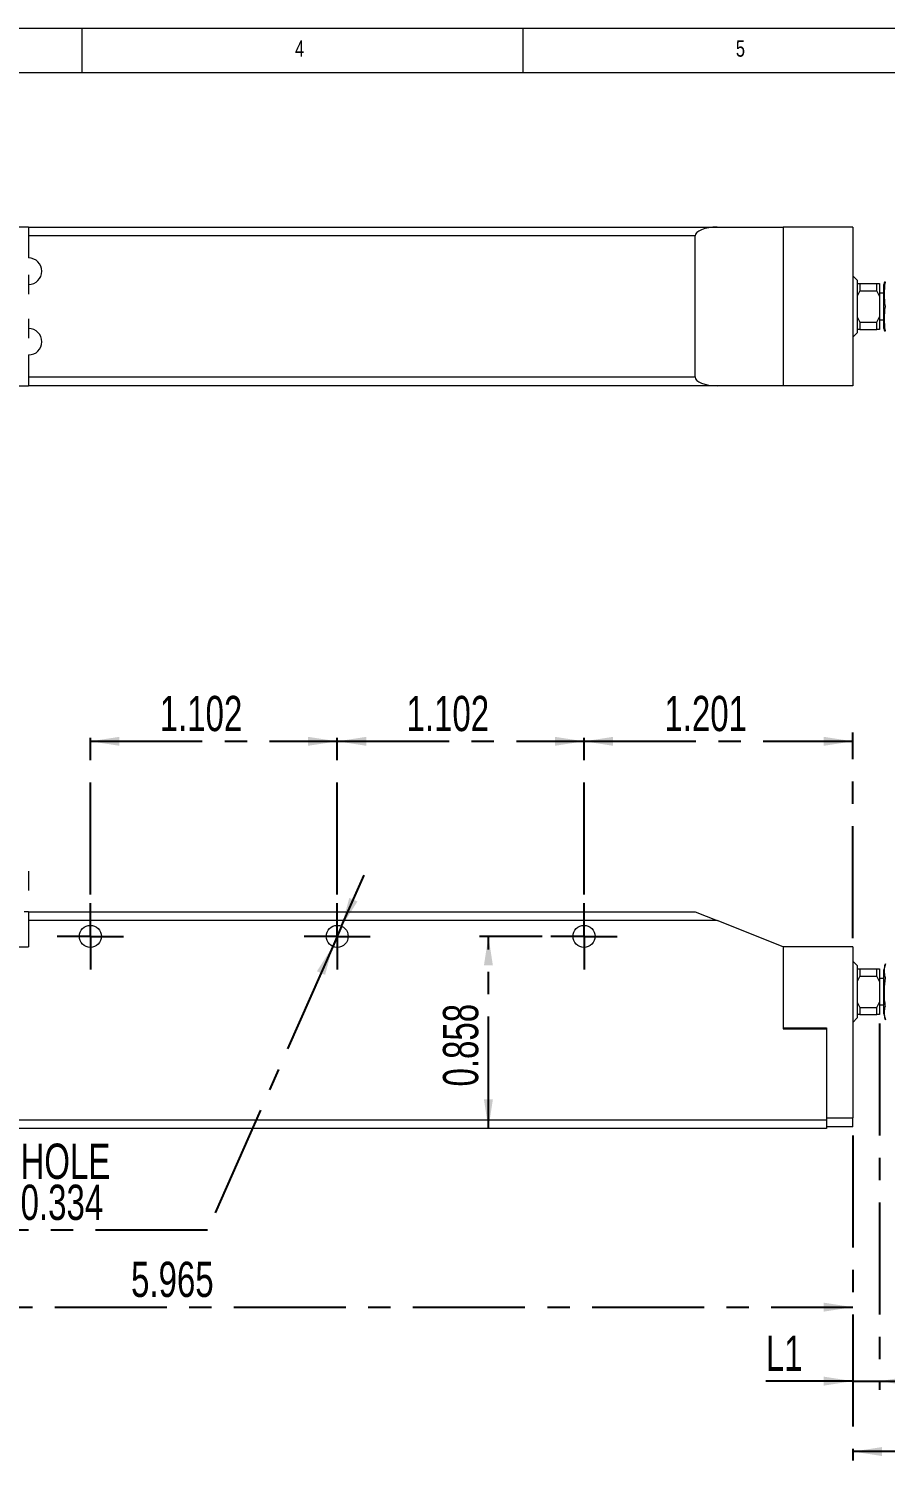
# Model space of a CAD drawing. Header units: inches. Extents: x 0.2 to 16.3, y 0.2 to 11.5.
# Drawn here: x 6.06 to 9.89, y 5.1 to 11.5 of the extents above; entities that cross this region are included whole.
import ezdxf

# ---------------------------------------------------------------- set-up
doc = ezdxf.new("R2010")
doc.units = ezdxf.units.IN
doc.header["$MEASUREMENT"] = 0
doc.linetypes.add('CENTERX2', pattern=[0.8, 0.5, -0.1, 0.1, -0.1])
doc.layers.add('CENTER_LINE', color=7, linetype='CENTERX2')
doc.styles.add('SLDTEXTSTYLE0', font='TXT', dxfattribs={"width": 0.7})
doc.styles.add('SLDTEXTSTYLE2', font='TXT', dxfattribs={"width": 0.75})
doc.dimstyles.new('SLDDIMSTYLE0', dxfattribs={"dimtxt": 0.15748, "dimasz": 0.13, "dimexe": 0, "dimexo": 0.0625, "dimgap": 0.03937, "dimtad": 1, "dimdec": 3, "dimrnd": 1e-09, "dimzin": 12, "dimdsep": 46, "dimtxsty": 'SLDTEXTSTYLE0', "dimsah": 1, "dimcen": 0.09, "dimadec": 0, "dimazin": 3, "dimtfac": 1, "dimtdec": 3, "dimtofl": 0, "dimtmove": 0, "dimatfit": 3, "dimfxl": 1, "dimfrac": 2, "dimtolj": 1, "dimtzin": 12, "dimarcsym": 0})
doc.dimstyles.new('SLDDIMSTYLE2', dxfattribs={"dimtxt": 0.15748, "dimasz": 0.13, "dimexe": 0, "dimexo": 0.0625, "dimgap": 0.03937, "dimtad": 1, "dimdec": 3, "dimrnd": 1e-09, "dimdsep": 46, "dimtxsty": 'SLDTEXTSTYLE0', "dimsah": 1, "dimcen": 0.09, "dimadec": 0, "dimazin": 2, "dimtfac": 1, "dimtdec": 3, "dimtofl": 0, "dimtmove": 0, "dimatfit": 3, "dimfxl": 1, "dimfrac": 2, "dimtolj": 1, "dimtzin": 12, "dimarcsym": 0})
doc.dimstyles.new('SLDDIMSTYLE4', dxfattribs={"dimtxt": 0.15748, "dimasz": 0.13, "dimexe": 0, "dimexo": 0.0625, "dimgap": 0.03937, "dimtad": 1, "dimdec": 3, "dimrnd": 1e-09, "dimzin": 12, "dimdsep": 46, "dimtxsty": 'SLDTEXTSTYLE0', "dimsah": 1, "dimcen": 0.09, "dimadec": 0, "dimazin": 3, "dimtfac": 1, "dimtdec": 3, "dimtmove": 0, "dimatfit": 0, "dimfxl": 1, "dimfrac": 2, "dimtolj": 1, "dimtzin": 12, "dimarcsym": 0})
doc.dimstyles.new('SLDDIMSTYLE5', dxfattribs={"dimtxt": 0.15748, "dimasz": 0.13, "dimexe": 0, "dimexo": 0.0625, "dimgap": 0.03937, "dimtad": 0, "dimtih": 1, "dimtoh": 1, "dimdec": 3, "dimrnd": 1e-09, "dimzin": 12, "dimdsep": 46, "dimtxsty": 'SLDTEXTSTYLE0', "dimsah": 1, "dimcen": 0, "dimadec": 0, "dimazin": 3, "dimtfac": 1, "dimtdec": 3, "dimtmove": 0, "dimatfit": 3, "dimfxl": 1, "dimfrac": 2, "dimtolj": 1, "dimtzin": 12, "dimarcsym": 0})

# ---------------------------------------------------------------- blocks, each defined once
blk = doc.blocks.new('_D_1')
at = {"layer": 'CENTER_LINE'}
for p, q in [((11.5309, 7.1546), (11.5309, 5.1005)), ((9.7419, 6.5515), (9.7419, 5.1005)), ((11.5309, 5.1399), (9.7419, 5.1399))]:
    blk.add_line(p, q, dxfattribs=at)
for points in [[(9.7419, 5.1399), (9.8719, 5.1199), (9.8719, 5.1599)], [(11.5309, 5.1399), (11.4009, 5.1599), (11.4009, 5.1199)]]:
    blk.add_solid(points, dxfattribs=at)
at = {"layer": 'CENTER_LINE', "insert": (10.5338, 5.3429), "char_height": 0.15748, "attachment_point": 1, "style": 'SLDTEXTSTYLE0'}
blk.add_mtext('L2', dxfattribs=at)
blk = doc.blocks.new('_D_7')
at = {"layer": 'CENTER_LINE'}
for p, q in [((6.3364, 7.6282), (6.3364, 8.3518)), ((7.4388, 7.6282), (7.4388, 8.3518)), ((6.3364, 8.3125), (7.4388, 8.3125))]:
    blk.add_line(p, q, dxfattribs=at)
for points in [[(6.3364, 8.3125), (6.4664, 8.2925), (6.4664, 8.3325)], [(7.4388, 8.3125), (7.3088, 8.3325), (7.3088, 8.2925)]]:
    blk.add_solid(points, dxfattribs=at)
at = {"layer": 'CENTER_LINE', "insert": (6.6461, 8.5155), "char_height": 0.15748, "attachment_point": 1, "style": 'SLDTEXTSTYLE0'}
blk.add_mtext('1.102', dxfattribs=at)
blk = doc.blocks.new('_D_8')
at = {"layer": 'CENTER_LINE'}
for p, q in [((7.4388, 7.6282), (7.4388, 8.3518)), ((8.5411, 7.6282), (8.5411, 8.3518)), ((7.4388, 8.3125), (8.5411, 8.3125))]:
    blk.add_line(p, q, dxfattribs=at)
for points in [[(7.4388, 8.3125), (7.5688, 8.2925), (7.5688, 8.3325)], [(8.5411, 8.3125), (8.4111, 8.3325), (8.4111, 8.2925)]]:
    blk.add_solid(points, dxfattribs=at)
at = {"layer": 'CENTER_LINE', "insert": (7.7485, 8.5155), "char_height": 0.15748, "attachment_point": 1, "style": 'SLDTEXTSTYLE0'}
blk.add_mtext('1.102', dxfattribs=at)
blk = doc.blocks.new('_D_9')
at = {"layer": 'CENTER_LINE'}
for p, q in [((8.5411, 7.6282), (8.5411, 8.3518)), ((9.7419, 7.4334), (9.7419, 8.3518)), ((8.5411, 8.3125), (9.7419, 8.3125))]:
    blk.add_line(p, q, dxfattribs=at)
for points in [[(8.5411, 8.3125), (8.6711, 8.2925), (8.6711, 8.3325)], [(9.7419, 8.3125), (9.6119, 8.3325), (9.6119, 8.2925)]]:
    blk.add_solid(points, dxfattribs=at)
at = {"layer": 'CENTER_LINE', "insert": (8.9, 8.5155), "char_height": 0.15748, "attachment_point": 1, "style": 'SLDTEXTSTYLE0'}
blk.add_mtext('1.201', dxfattribs=at)
blk = doc.blocks.new('_D_10')
at = {"layer": 'CENTER_LINE'}
for p, q in [((8.3541, 7.4412), (8.0747, 7.4412)), ((8.1141, 6.5829), (8.1141, 7.4412))]:
    blk.add_line(p, q, dxfattribs=at)
for points in [[(8.1141, 7.4412), (8.0941, 7.3112), (8.1341, 7.3112)], [(8.1141, 6.5829), (8.1341, 6.7129), (8.0941, 6.7129)]]:
    blk.add_solid(points, dxfattribs=at)
at = {"layer": 'CENTER_LINE', "insert": (7.9111, 6.7706), "char_height": 0.15748, "attachment_point": 1, "rotation": 90, "style": 'SLDTEXTSTYLE0'}
blk.add_mtext('0.858', dxfattribs=at)
blk = doc.blocks.new('_D_14')
at = {"layer": 'CENTER_LINE'}
for p, q in [((3.7773, 6.9925), (3.7773, 5.7455)), ((9.7419, 6.5515), (9.7419, 5.7455)), ((3.7773, 5.7849), (9.7419, 5.7849))]:
    blk.add_line(p, q, dxfattribs=at)
for points in [[(3.7773, 5.7849), (3.9073, 5.7649), (3.9073, 5.8049)], [(9.7419, 5.7849), (9.6119, 5.8049), (9.6119, 5.7649)]]:
    blk.add_solid(points, dxfattribs=at)
at = {"layer": 'CENTER_LINE', "insert": (6.5182, 5.9879), "char_height": 0.15748, "attachment_point": 1, "style": 'SLDTEXTSTYLE0'}
blk.add_mtext('5.965', dxfattribs=at)
blk = doc.blocks.new('_D_16')
at = {"layer": 'CENTER_LINE'}
for p, q in [((9.86, 7.0522), (9.86, 5.415)), ((9.7419, 6.5515), (9.7419, 5.415)), ((9.7419, 5.4544), (9.3532, 5.4544)), ((9.7419, 5.4544), (9.86, 5.4544)), ((9.86, 5.4544), (10.11, 5.4544))]:
    blk.add_line(p, q, dxfattribs=at)
for points in [[(9.7419, 5.4544), (9.6119, 5.4744), (9.6119, 5.4344)], [(9.86, 5.4544), (9.99, 5.4344), (9.99, 5.4744)]]:
    blk.add_solid(points, dxfattribs=at)
at = {"layer": 'CENTER_LINE', "insert": (9.3532, 5.6574), "char_height": 0.15748, "attachment_point": 1, "style": 'SLDTEXTSTYLE0'}
blk.add_mtext('L1', dxfattribs=at)
blk = doc.blocks.new('_D_17')
at = {"layer": 'CENTER_LINE'}
for p, q in [((7.4586, 7.4862), (7.5595, 7.715)), ((7.4586, 7.4862), (7.4189, 7.3962)), ((7.4189, 7.3962), (6.8601, 6.129)), ((6.8601, 6.129), (5.3197, 6.129))]:
    blk.add_line(p, q, dxfattribs=at)
for points in [[(7.4586, 7.4862), (7.5294, 7.5971), (7.4928, 7.6132)], [(7.4189, 7.3962), (7.3481, 7.2853), (7.3847, 7.2691)]]:
    blk.add_solid(points, dxfattribs=at)
at = {"layer": 'CENTER_LINE', "char_height": 0.15748, "attachment_point": 1, "style": 'SLDTEXTSTYLE0'}
for s, insert in [('3- TAP #5 HOLE', (5.3197, 6.5155)), ('DEPTH 0.334', (5.4844, 6.332))]:
    blk.add_mtext(s, dxfattribs=dict(at, insert=insert))
blk = doc.blocks.new('SW_CENTERMARKSYMBOL_1')
at = {"layer": 'CENTER_LINE', "color": 0}
for p, q in [((0, 0.0984), (0, 0.1476)), ((0, 0), (0, 0.0984)), ((-0.0984, 0), (-0.1476, 0)), ((0, 0), (-0.0984, 0)), ((0, 0), (0, -0.0984)), ((0, 0), (0.0984, 0)), ((0.0984, 0), (0.1476, 0)), ((0, -0.0984), (0, -0.1476))]:
    blk.add_line(p, q, dxfattribs=at)
blk = doc.blocks.new('SW_CENTERMARKSYMBOL_2')
at = {"layer": 'CENTER_LINE', "color": 0}
for p, q in [((0, 0.0984), (0, 0.1476)), ((0, 0), (0, 0.0984)), ((-0.0984, 0), (-0.1476, 0)), ((0, 0), (-0.0984, 0)), ((0, 0), (0, -0.0984)), ((0, 0), (0.0984, 0)), ((0.0984, 0), (0.1476, 0)), ((0, -0.0984), (0, -0.1476))]:
    blk.add_line(p, q, dxfattribs=at)
blk = doc.blocks.new('SW_CENTERMARKSYMBOL_3')
at = {"layer": 'CENTER_LINE', "color": 0}
for p, q in [((0, 0.0984), (0, 0.1476)), ((0, 0), (0, 0.0984)), ((-0.0984, 0), (-0.1476, 0)), ((0, 0), (-0.0984, 0)), ((0, 0), (0, -0.0984)), ((0, 0), (0.0984, 0)), ((0.0984, 0), (0.1476, 0)), ((0, -0.0984), (0, -0.1476))]:
    blk.add_line(p, q, dxfattribs=at)

msp = doc.modelspace()

# ---------------------------------------------------------------- linework, layer by layer
at = {"color": 7, "linetype": 'Continuous', "lineweight": 18}
for p, q in [((16.3386, 11.4961), (0.1969, 11.4961)), ((6.2992, 11.2992), (6.2992, 11.4961)), ((8.2677, 11.4961), (8.2677, 11.2992)), ((16.1516, 11.2992), (0.3937, 11.2992)), ((6.0608, 10.6094), (4.36, 10.6094)), ((6.0608, 10.6094), (9.1356, 10.6094)), ((6.0608, 10.6094), (6.0608, 10.57)), ((9.0372, 10.57), (6.0608, 10.57)), ((6.0608, 10.57), (6.0608, 10.4716)), ((9.0372, 9.9401), (9.0372, 10.57)), ((9.1356, 10.6094), (9.4309, 10.6094)), ((9.4309, 10.6094), (9.4309, 9.9007)), ((9.7419, 10.6094), (9.4309, 10.6094)), ((9.7419, 10.6094), (9.7419, 9.9007)), ((6.0608, 10.3968), (6.0608, 10.3102)), ((9.7616, 10.3724), (9.7419, 10.3921)), ((9.7616, 10.3724), (9.7616, 10.1377)), ((9.8823, 10.3633), (9.8797, 10.3535)), ((9.7616, 10.3572), (9.7734, 10.3572)), ((9.7734, 10.3248), (9.7616, 10.3007)), ((9.7734, 10.3572), (9.7734, 10.3248)), ((9.7734, 10.3572), (9.8482, 10.3572)), ((9.7734, 10.3248), (9.8482, 10.3248)), ((9.8482, 10.3248), (9.8482, 10.3572)), ((9.8482, 10.3572), (9.86, 10.3572)), ((9.86, 10.3008), (9.8482, 10.3248)), ((9.86, 10.3572), (9.86, 10.3008)), ((9.8797, 10.3141), (9.86, 10.3141)), ((9.86, 10.3008), (9.86, 10.2089)), ((9.8797, 10.1566), (9.8797, 10.3535)), ((6.0608, 10.1999), (6.0608, 10.1133)), ((9.7616, 10.2089), (9.7734, 10.1848)), ((9.7734, 10.1848), (9.8482, 10.1848)), ((9.7734, 10.1848), (9.7734, 10.1525)), ((9.8482, 10.1848), (9.86, 10.2089)), ((9.8482, 10.1525), (9.8482, 10.1848)), ((9.86, 10.2089), (9.86, 10.1525)), ((9.86, 10.196), (9.8797, 10.196)), ((9.7419, 10.1181), (9.7616, 10.1377)), ((9.7734, 10.1525), (9.7616, 10.1525)), ((9.7734, 10.1525), (9.8482, 10.1525)), ((9.86, 10.1525), (9.8482, 10.1525)), ((9.8797, 10.1566), (9.8823, 10.1468)), ((6.0608, 10.0385), (6.0608, 9.9401)), ((6.0608, 9.9401), (9.0372, 9.9401)), ((6.0608, 9.9401), (6.0608, 9.9007)), ((4.36, 9.9007), (6.0608, 9.9007)), ((9.1356, 9.9007), (6.0608, 9.9007)), ((9.4309, 9.9007), (9.1356, 9.9007)), ((9.7419, 9.9007), (9.4309, 9.9007)), ((6.0608, 7.7326), (6.0608, 7.6893)), ((6.0608, 7.6893), (6.0608, 7.646)), ((6.0608, 7.5514), (6.0411, 7.5514)), ((6.0608, 7.5514), (6.0608, 7.5121)), ((6.0608, 7.5514), (9.0372, 7.5514)), ((9.0372, 7.5514), (9.1356, 7.5121)), ((6.0608, 7.5121), (6.0608, 7.3939)), ((9.1356, 7.5121), (6.0608, 7.5121)), ((9.4309, 7.3939), (9.1356, 7.5121)), ((4.36, 7.3939), (6.0608, 7.3939)), ((9.4309, 7.394), (9.4309, 7.033)), ((9.7419, 7.394), (9.4309, 7.394)), ((9.4309, 7.3939), (9.4309, 7.0278)), ((9.7419, 7.394), (9.7419, 6.6303)), ((9.7616, 7.3113), (9.7419, 7.331)), ((9.7616, 7.3113), (9.7616, 7.0766)), ((9.7616, 7.2963), (9.7734, 7.2963)), ((9.7734, 7.2963), (9.7734, 7.264)), ((9.7734, 7.2963), (9.8482, 7.2963)), ((9.8482, 7.264), (9.8482, 7.2963)), ((9.8482, 7.2963), (9.86, 7.2963)), ((9.86, 7.2963), (9.86, 7.2399)), ((9.8868, 7.319), (9.8797, 7.2924)), ((9.8797, 7.1939), (9.8797, 7.2924)), ((9.7734, 7.264), (9.7616, 7.2399)), ((9.7734, 7.264), (9.8482, 7.264)), ((9.86, 7.2399), (9.8482, 7.264)), ((9.8797, 7.253), (9.86, 7.253)), ((9.86, 7.2399), (9.86, 7.148)), ((9.8797, 7.0955), (9.8797, 7.1939)), ((9.7616, 7.148), (9.7734, 7.1239)), ((9.7734, 7.1239), (9.8482, 7.1239)), ((9.7734, 7.1239), (9.7734, 7.0916)), ((9.8482, 7.1239), (9.86, 7.148)), ((9.8482, 7.0916), (9.8482, 7.1239)), ((9.86, 7.148), (9.86, 7.0916)), ((9.86, 7.1349), (9.8797, 7.1349)), ((9.7419, 7.0569), (9.7616, 7.0766)), ((9.7734, 7.0916), (9.7616, 7.0916)), ((9.7734, 7.0916), (9.8482, 7.0916)), ((9.86, 7.0916), (9.8482, 7.0916)), ((9.8797, 7.0955), (9.8868, 7.0689)), ((9.4309, 7.033), (9.6238, 7.033)), ((9.4309, 7.0278), (9.6238, 7.0278)), ((9.6238, 7.033), (9.6238, 6.6303)), ((9.6238, 7.0278), (9.6238, 6.6223)), ((4.36, 6.6223), (9.6238, 6.6223)), ((9.6238, 6.6303), (9.7419, 6.6303)), ((9.6238, 6.6223), (9.6238, 6.5829)), ((9.7419, 6.5909), (9.6238, 6.5909)), ((9.7419, 6.5909), (9.7419, 6.6303)), ((9.6238, 6.5829), (4.36, 6.5829))]:
    msp.add_line(p, q, dxfattribs=at)
for centre in [(6.3364, 7.4412), (7.4388, 7.4412), (8.5411, 7.4412)]:
    msp.add_circle(centre, 0.0492, dxfattribs=at)
for centre in [(6.0608, 10.4125), (6.0608, 10.0976)]:
    msp.add_arc(centre, 0.0591, 270, 90, dxfattribs=at)
for centre, start_param, end_param in [((9.1356, 10.57), 1.570796, 3.141593), ((9.1356, 9.9401), 3.141593, 4.712389)]:
    msp.add_ellipse(centre, major_axis=(0.0984, 0), ratio=0.4, start_param=start_param, end_param=end_param, dxfattribs=at)
for points, knots in [([(9.8868, 10.3633), (9.8844, 10.3633), (9.8815, 10.3633), (9.8827, 10.3633), (9.8828, 10.3633)], [0, 0, 0, 0, 0.866933, 1, 1, 1, 1]), ([(9.8868, 10.2551), (9.8846, 10.2729), (9.8801, 10.309), (9.8846, 10.3451), (9.8868, 10.3633)], [0, 0, 0, 0, 0.495216, 1, 1, 1, 1]), ([(9.8868, 10.1468), (9.8846, 10.1647), (9.8801, 10.2008), (9.8846, 10.2368), (9.8868, 10.2551)], [0, 0, 0, 0, 0.495216, 1, 1, 1, 1]), ([(9.8828, 10.1468), (9.8826, 10.1468), (9.8815, 10.1468), (9.8843, 10.1468), (9.8868, 10.1468)], [0, 0, 0, 0, 0.119834, 1, 1, 1, 1]), ([(9.8868, 7.2565), (9.8846, 7.2668), (9.8801, 7.2876), (9.8846, 7.3084), (9.8868, 7.319)], [0, 0, 0, 0, 0.495216, 1, 1, 1, 1]), ([(9.8868, 7.1314), (9.8862, 7.1367), (9.8832, 7.1599), (9.8809, 7.2018), (9.8849, 7.2382), (9.8868, 7.2565)], [0, 0, 0, 0, 0.126972, 0.560077, 1, 1, 1, 1]), ([(9.8868, 7.0689), (9.8846, 7.0792), (9.8801, 7.1001), (9.8846, 7.1209), (9.8868, 7.1314)], [0, 0, 0, 0, 0.495216, 1, 1, 1, 1])]:
    msp.add_open_spline(points, degree=3, knots=knots, dxfattribs=at)

# ---------------------------------------------------------------- block references
at = {"layer": 'CENTER_LINE'}
for name, p in [('SW_CENTERMARKSYMBOL_1', (6.3364, 7.4412)), ('SW_CENTERMARKSYMBOL_2', (7.4388, 7.4412)), ('SW_CENTERMARKSYMBOL_3', (8.5411, 7.4412))]:
    msp.add_blockref(name, p, dxfattribs=at)

# ---------------------------------------------------------------- texts
at = {"color": 7, "linetype": 'Continuous', "lineweight": 0, "char_height": 0.0729, "attachment_point": 1, "style": 'SLDTEXTSTYLE2'}
for s, insert in [('4', (7.2507, 11.4436)), ('5', (9.2192, 11.4436))]:
    msp.add_mtext(s, dxfattribs=dict(at, insert=insert))

# ---------------------------------------------------------------- dimensions: what is measured, and where the dimension line sits
at = {"layer": 'CENTER_LINE'}
for base, p1, p2, dimstyle, picture, middle in [((7.4388, 8.3125), (6.3364, 7.5888), (7.4388, 7.5888), 'SLDDIMSTYLE4', '_D_7', (6.8876, 8.3125)), ((8.5411, 8.3125), (7.4388, 7.5888), (8.5411, 7.5888), 'SLDDIMSTYLE4', '_D_8', (7.9899, 8.3125)), ((9.7419, 8.3125), (8.5411, 7.5888), (9.7419, 7.394), 'SLDDIMSTYLE0', '_D_9', (9.1415, 8.3125)), ((9.7419, 5.1399), (11.5309, 7.1939), (9.7419, 6.5909), 'SLDDIMSTYLE0', '_D_1', (10.6364, 5.1399)), ((9.86, 5.4544), (9.7419, 6.5909), (9.86, 7.0916), 'SLDDIMSTYLE4', '_D_16', (9.4558, 5.4544)), ((9.7419, 5.7849), (3.7773, 7.0318), (9.7419, 6.5909), 'SLDDIMSTYLE0', '_D_14', (6.7596, 5.7849))]:
    dim = msp.add_linear_dim(base=base, p1=p1, p2=p2, dimstyle=dimstyle, dxfattribs=at)
    dim.commit()
    dim.dimension.update_dxf_attribs({"geometry": picture, "text_midpoint": middle, "dimtype": 160})
dim = msp.add_diameter_dim_2p(p1=(7.4189, 7.3962), p2=(7.4586, 7.4862), text='3- TAP #5 HOLE\\PDEPTH 0.334', dimstyle='SLDDIMSTYLE5', override={"dimpost": '<>'}, dxfattribs=at)
dim.commit()
dim.dimension.update_dxf_attribs({"geometry": '_D_17', "text_midpoint": (6.0587, 6.3125), "dimtype": 163})
dim = msp.add_linear_dim(base=(8.1141, 7.4412), p1=(9.6238, 6.5829), p2=(8.3935, 7.4412), angle=90, dimstyle='SLDDIMSTYLE2', dxfattribs=at)
dim.commit()
dim.dimension.update_dxf_attribs({"geometry": '_D_10', "text_midpoint": (8.1141, 7.0121), "dimtype": 160})

doc.saveas('drawing.dxf')
